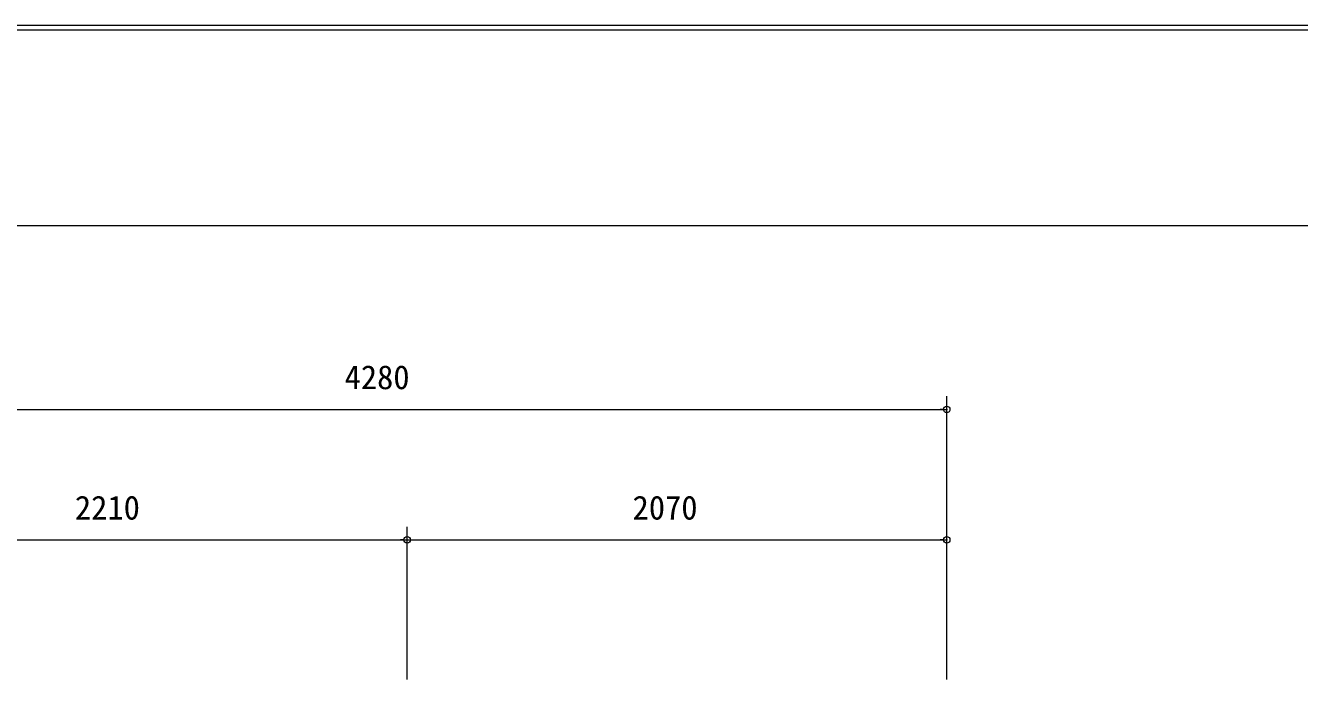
# Model space of a CAD drawing. Units: millimetres on the paper, scale 1:50. Extents: x 114 to 728, y 148 to 446.
# Drawn here: x 175.9 to 273.7, y 395.5 to 445.7 of the extents above; entities that cross this region are included whole.
import ezdxf
from ezdxf.enums import TextEntityAlignment as Align

# ---------------------------------------------------------------- set-up
doc = ezdxf.new("R2010")
doc.units = ezdxf.units.MM
doc.header["$PDMODE"] = 32
doc.header["$PDSIZE"] = 0.5
for name, color, linetype, lineweight in [('DEFPOINTS_3', 7, 'Continuous', 0), ('LY_2', 7, 'Continuous', 0), ('LY_5', 2, 'Continuous', 18), ('LY_6', 7, 'Continuous', 0)]:
    doc.layers.add(name, color=color, linetype=linetype, lineweight=lineweight)
doc.styles.add('ＭＳ ゴシック', font='')
doc.styles.get('ＭＳ ゴシック').set_extended_font_data('MS Gothic')

# ---------------------------------------------------------------- blocks, each defined once
blk = doc.blocks.new('-021-_DOTBLANK')
at = {"color": 7, "linetype": 'Continuous', "lineweight": 0}
blk.add_line((-0.5, 0), (-1, 0), dxfattribs=at)
blk.add_circle((0, 0), 0.5, dxfattribs=at)

msp = doc.modelspace()

# ---------------------------------------------------------------- linework, layer by layer
at = {"layer": 'DEFPOINTS_3'}
msp.add_line((534.183, 445.319), (114.183, 445.319), dxfattribs=at)
at = {"layer": 'LY_2'}
msp.add_line((516.683, 430.319), (131.683, 430.319), dxfattribs=at)
at = {"layer": 'LY_5', "color": 7, "lineweight": 0}
msp.add_line((533.181, 445.681), (115.186, 445.681), dxfattribs=at)
at = {"layer": 'LY_6'}
for p, q in [((246.618, 395.543), (246.618, 417.252)), ((161.018, 416.252), (246.618, 416.252)), ((205.218, 395.543), (205.218, 407.252)), ((205.218, 395.543), (205.218, 407.252)), ((246.618, 395.543), (246.618, 407.252)), ((161.018, 406.252), (205.218, 406.252)), ((205.218, 406.252), (246.618, 406.252))]:
    msp.add_line(p, q, dxfattribs=at)
for p in [(246.618, 416.252), (205.218, 406.252), (246.618, 406.252)]:
    msp.add_point(p, dxfattribs=at)

# ---------------------------------------------------------------- block references
at = {"layer": 'LY_6', "xscale": 0.5, "yscale": 0.5}
for p in [(246.618, 416.252), (205.218, 406.252), (246.618, 406.252)]:
    msp.add_blockref('-021-_DOTBLANK', p, dxfattribs=at)
at = {"layer": 'LY_6', "xscale": 0.5, "yscale": 0.5, "rotation": 180}
msp.add_blockref('-021-_DOTBLANK', (205.218, 406.252), dxfattribs=at)

# ---------------------------------------------------------------- texts
at = {"layer": 'LY_6', "style": 'ＭＳ ゴシック'}
for s, p in [('4280', (200.423, 417.252)), ('2210', (179.735, 407.252)), ('2070', (222.516, 407.252))]:
    msp.add_text(s, height=1.833, dxfattribs=at).set_placement(p, align=Align.BOTTOM_LEFT)

doc.saveas('drawing.dxf')
